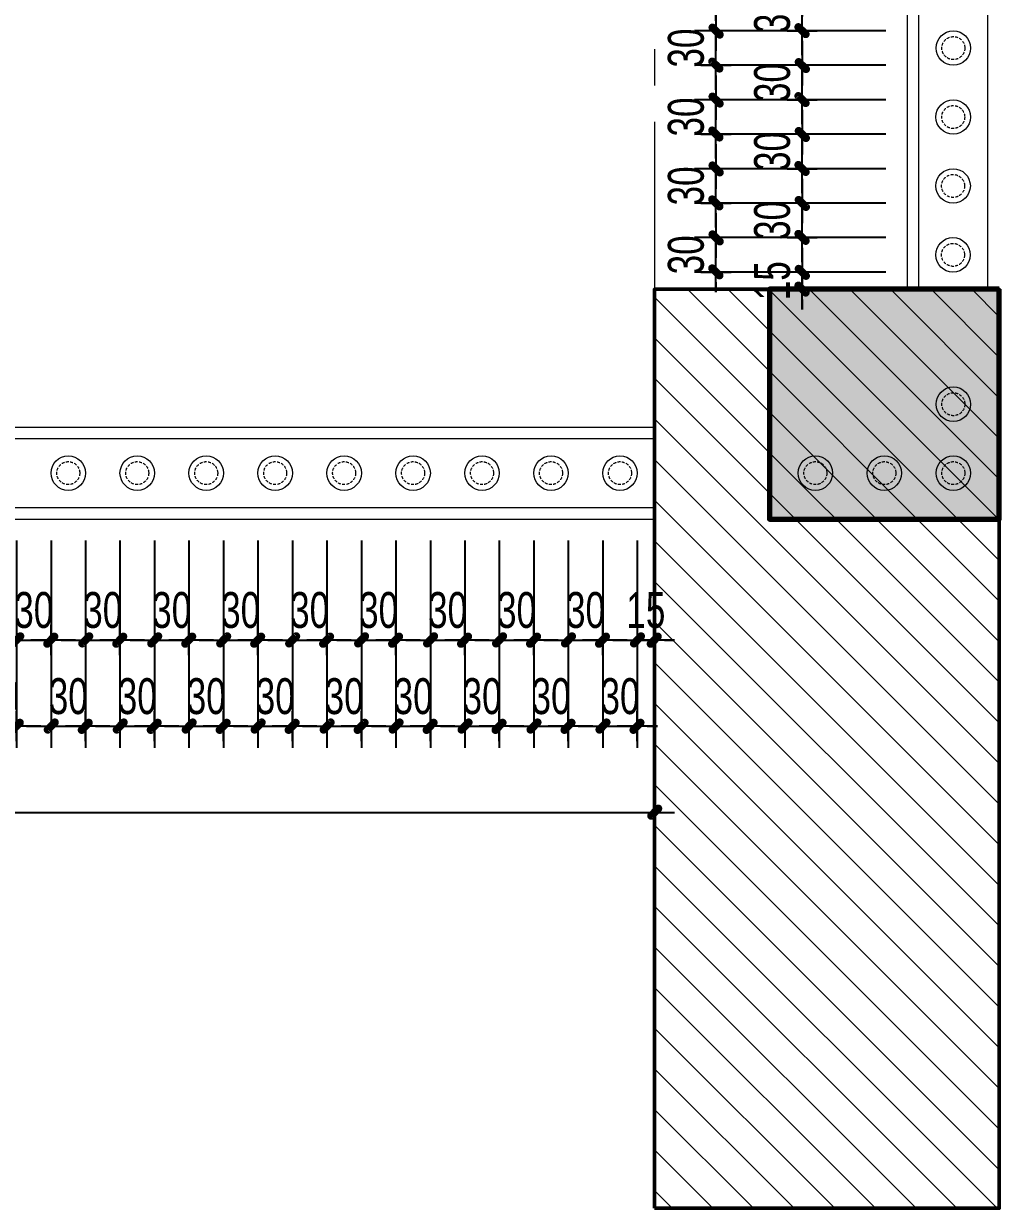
# Model space of a CAD drawing. Header units: inches. Extents: x 88947 to 296847, y 35049 to 161062.
# Drawn here: x 233503 to 235200, y 70366 to 72429 of the extents above; entities that cross this region are included whole.
import ezdxf

# ---------------------------------------------------------------- set-up
doc = ezdxf.new("R2010")
doc.units = ezdxf.units.IN
doc.header["$MEASUREMENT"] = 0
doc.header["$PDMODE"] = 1
for name, pattern in [('ACAD_ISO03W100', [30, 12, -18]), ('CENTER', [50.8, 31.75, -6.35, 6.35, -6.35]), ('HIDDEN', [0.375, 0.25, -0.125])]:
    doc.linetypes.add(name, pattern=pattern)
for name, color, linetype, lineweight in [('A-Dims', 145, 'Continuous', 25), ('DIM', 7, 'Continuous', 25), ('HATCH', 8, 'Continuous', 5), ('KHUNG 1', 6, 'Continuous', 70), ('THAY', 3, 'Continuous', 18), ('TRUC', 252, 'ACAD_ISO03W100', 13), ('TUONG', 4, 'Continuous', 50)]:
    doc.layers.add(name, color=color, linetype=linetype, lineweight=lineweight)
doc.styles.add('VNI-HELVE-CONDENSE', font='VNARIAL.TTF', dxfattribs={"width": 0.7})
doc.dimstyles.new('TAS-25', dxfattribs={"dimscale": 25, "dimtxt": 2.5, "dimasz": 0.7, "dimexe": 1.5, "dimexo": 1.5, "dimgap": 0.8, "dimtad": 1, "dimdec": 0, "dimlfac": 0.5, "dimzin": 3, "dimdsep": 46, "dimtxsty": 'VNI-HELVE-CONDENSE', "dimblk": 'TICK', "dimcen": 2.5, "dimclrt": 71, "dimazin": 2, "dimtfac": 0.75, "dimtdec": 0, "dimtix": 1, "dimtmove": 2, "dimatfit": 2, "dimldrblk": 'TICK123', "dimfxl": 1.5, "dimtolj": 1, "dimtzin": 0, "dimarcsym": 0})

# ---------------------------------------------------------------- blocks, each defined once
blk = doc.blocks.new('TICK')
at = {"layer": 'A-Dims', "color": 1}
for p, q in [((0, 1.5), (0, -1.5)), ((-2, 0), (2, 0))]:
    blk.add_line(p, q, dxfattribs=at)
at = {"layer": 'A-Dims', "color": 1, "const_width": 0.788}
blk.add_lwpolyline([(-0.33, -0.35), (0.38, 0.38)], dxfattribs=at)
at = {"layer": 'A-Dims', "color": 1, "const_width": 0.394}
for points in [[(0.24, 0.52, -0.414214), (0.52, 0.52, -1)], [(0.52, 0.52, -0.414214), (0.52, 0.24, -1)], [(-0.47, -0.21, 0.414214), (-0.47, -0.49, 1)], [(-0.47, -0.49, 0.414214), (-0.19, -0.49, 1)]]:
    blk.add_lwpolyline(points, format="xyb", dxfattribs=at)
blk = doc.blocks.new('*D1636')
at = {"layer": 'Defpoints', "color": 0}
for p in [(233430.4, 71566.3), (233490.4, 71566.3), (233490.4, 71205.7)]:
    blk.add_point(p, dxfattribs=at)
at = {"layer": 'DIM', "color": 0, "lineweight": -2}
for p, q in [((233430.4, 71528.8), (233430.4, 71168.2)), ((233490.4, 71528.8), (233490.4, 71168.2)), ((233412.9, 71205.7), (233395.4, 71205.7)), ((233430.4, 71205.7), (233490.4, 71205.7)), ((233507.9, 71205.7), (233525.4, 71205.7))]:
    blk.add_line(p, q, dxfattribs=at)
at = {"layer": 'DIM', "color": 0, "lineweight": -2, "xscale": 17.5, "yscale": 17.5, "zscale": 17.5}
blk.add_blockref('TICK', (233430.4, 71205.7), dxfattribs=at)
at = {"layer": 'DIM', "color": 0, "lineweight": -2, "xscale": 17.5, "yscale": 17.5, "zscale": 17.5, "rotation": 180}
blk.add_blockref('TICK', (233490.4, 71205.7), dxfattribs=at)
at = {"layer": 'DIM', "color": 71, "insert": (233460.4, 71257.6), "char_height": 62.5, "attachment_point": 5, "style": 'VNI-HELVE-CONDENSE'}
blk.add_mtext('\\A1;30', dxfattribs=at)
blk = doc.blocks.new('TICK123')
at = {"layer": 'A-Dims', "color": 1}
blk.add_lwpolyline([(0.05, 0, 0, 0.84, 0), (-2.11, 0, 8.4, 8.4, 0)], format="xyseb", dxfattribs=at)
blk = doc.blocks.new('*D1637')
at = {"layer": 'Defpoints', "color": 0}
for p in [(233490.4, 71566.3), (233550.4, 71566.3), (233550.4, 71355.7)]:
    blk.add_point(p, dxfattribs=at)
at = {"layer": 'DIM', "color": 0, "lineweight": -2}
for p, q in [((233490.4, 71528.8), (233490.4, 71318.2)), ((233550.4, 71528.8), (233550.4, 71318.2)), ((233472.9, 71355.7), (233455.4, 71355.7)), ((233490.4, 71355.7), (233550.4, 71355.7)), ((233567.9, 71355.7), (233585.4, 71355.7))]:
    blk.add_line(p, q, dxfattribs=at)
at = {"layer": 'DIM', "color": 0, "lineweight": -2, "xscale": 17.5, "yscale": 17.5, "zscale": 17.5}
blk.add_blockref('TICK', (233490.4, 71355.7), dxfattribs=at)
at = {"layer": 'DIM', "color": 0, "lineweight": -2, "xscale": 17.5, "yscale": 17.5, "zscale": 17.5, "rotation": 180}
blk.add_blockref('TICK', (233550.4, 71355.7), dxfattribs=at)
at = {"layer": 'DIM', "color": 71, "insert": (233520.4, 71407.6), "char_height": 62.5, "attachment_point": 5, "style": 'VNI-HELVE-CONDENSE'}
blk.add_mtext('\\A1;30', dxfattribs=at)
blk = doc.blocks.new('*D1638')
at = {"layer": 'Defpoints', "color": 0}
for p in [(233550.4, 71566.3), (233610.4, 71566.3), (233610.4, 71205.7)]:
    blk.add_point(p, dxfattribs=at)
at = {"layer": 'DIM', "color": 0, "lineweight": -2}
for p, q in [((233550.4, 71528.8), (233550.4, 71168.2)), ((233610.4, 71528.8), (233610.4, 71168.2)), ((233532.9, 71205.7), (233515.4, 71205.7)), ((233550.4, 71205.7), (233610.4, 71205.7)), ((233627.9, 71205.7), (233645.4, 71205.7))]:
    blk.add_line(p, q, dxfattribs=at)
at = {"layer": 'DIM', "color": 0, "lineweight": -2, "xscale": 17.5, "yscale": 17.5, "zscale": 17.5}
blk.add_blockref('TICK', (233550.4, 71205.7), dxfattribs=at)
at = {"layer": 'DIM', "color": 0, "lineweight": -2, "xscale": 17.5, "yscale": 17.5, "zscale": 17.5, "rotation": 180}
blk.add_blockref('TICK', (233610.4, 71205.7), dxfattribs=at)
at = {"layer": 'DIM', "color": 71, "insert": (233580.4, 71257.6), "char_height": 62.5, "attachment_point": 5, "style": 'VNI-HELVE-CONDENSE'}
blk.add_mtext('\\A1;30', dxfattribs=at)
blk = doc.blocks.new('*D1639')
at = {"layer": 'Defpoints', "color": 0}
for p in [(233610.4, 71566.3), (233670.4, 71566.3), (233670.4, 71355.7)]:
    blk.add_point(p, dxfattribs=at)
at = {"layer": 'DIM', "color": 0, "lineweight": -2}
for p, q in [((233610.4, 71528.8), (233610.4, 71318.2)), ((233670.4, 71528.8), (233670.4, 71318.2)), ((233592.9, 71355.7), (233575.4, 71355.7)), ((233610.4, 71355.7), (233670.4, 71355.7)), ((233687.9, 71355.7), (233705.4, 71355.7))]:
    blk.add_line(p, q, dxfattribs=at)
at = {"layer": 'DIM', "color": 0, "lineweight": -2, "xscale": 17.5, "yscale": 17.5, "zscale": 17.5}
blk.add_blockref('TICK', (233610.4, 71355.7), dxfattribs=at)
at = {"layer": 'DIM', "color": 0, "lineweight": -2, "xscale": 17.5, "yscale": 17.5, "zscale": 17.5, "rotation": 180}
blk.add_blockref('TICK', (233670.4, 71355.7), dxfattribs=at)
at = {"layer": 'DIM', "color": 71, "insert": (233640.4, 71407.6), "char_height": 62.5, "attachment_point": 5, "style": 'VNI-HELVE-CONDENSE'}
blk.add_mtext('\\A1;30', dxfattribs=at)
blk = doc.blocks.new('*D1640')
at = {"layer": 'Defpoints', "color": 0}
for p in [(233670.4, 71566.3), (233730.4, 71566.3), (233730.4, 71205.7)]:
    blk.add_point(p, dxfattribs=at)
at = {"layer": 'DIM', "color": 0, "lineweight": -2}
for p, q in [((233670.4, 71528.8), (233670.4, 71168.2)), ((233730.4, 71528.8), (233730.4, 71168.2)), ((233652.9, 71205.7), (233635.4, 71205.7)), ((233670.4, 71205.7), (233730.4, 71205.7)), ((233747.9, 71205.7), (233765.4, 71205.7))]:
    blk.add_line(p, q, dxfattribs=at)
at = {"layer": 'DIM', "color": 0, "lineweight": -2, "xscale": 17.5, "yscale": 17.5, "zscale": 17.5}
blk.add_blockref('TICK', (233670.4, 71205.7), dxfattribs=at)
at = {"layer": 'DIM', "color": 0, "lineweight": -2, "xscale": 17.5, "yscale": 17.5, "zscale": 17.5, "rotation": 180}
blk.add_blockref('TICK', (233730.4, 71205.7), dxfattribs=at)
at = {"layer": 'DIM', "color": 71, "insert": (233700.4, 71257.6), "char_height": 62.5, "attachment_point": 5, "style": 'VNI-HELVE-CONDENSE'}
blk.add_mtext('\\A1;30', dxfattribs=at)
blk = doc.blocks.new('*D1641')
at = {"layer": 'Defpoints', "color": 0}
for p in [(233730.4, 71566.3), (233790.4, 71566.3), (233790.4, 71355.7)]:
    blk.add_point(p, dxfattribs=at)
at = {"layer": 'DIM', "color": 0, "lineweight": -2}
for p, q in [((233730.4, 71528.8), (233730.4, 71318.2)), ((233790.4, 71528.8), (233790.4, 71318.2)), ((233712.9, 71355.7), (233695.4, 71355.7)), ((233730.4, 71355.7), (233790.4, 71355.7)), ((233807.9, 71355.7), (233825.4, 71355.7))]:
    blk.add_line(p, q, dxfattribs=at)
at = {"layer": 'DIM', "color": 0, "lineweight": -2, "xscale": 17.5, "yscale": 17.5, "zscale": 17.5}
blk.add_blockref('TICK', (233730.4, 71355.7), dxfattribs=at)
at = {"layer": 'DIM', "color": 0, "lineweight": -2, "xscale": 17.5, "yscale": 17.5, "zscale": 17.5, "rotation": 180}
blk.add_blockref('TICK', (233790.4, 71355.7), dxfattribs=at)
at = {"layer": 'DIM', "color": 71, "insert": (233760.4, 71407.6), "char_height": 62.5, "attachment_point": 5, "style": 'VNI-HELVE-CONDENSE'}
blk.add_mtext('\\A1;30', dxfattribs=at)
blk = doc.blocks.new('*D1642')
at = {"layer": 'Defpoints', "color": 0}
for p in [(233790.4, 71566.3), (233850.4, 71566.3), (233850.4, 71205.7)]:
    blk.add_point(p, dxfattribs=at)
at = {"layer": 'DIM', "color": 0, "lineweight": -2}
for p, q in [((233790.4, 71528.8), (233790.4, 71168.2)), ((233850.4, 71528.8), (233850.4, 71168.2)), ((233772.9, 71205.7), (233755.4, 71205.7)), ((233790.4, 71205.7), (233850.4, 71205.7)), ((233867.9, 71205.7), (233885.4, 71205.7))]:
    blk.add_line(p, q, dxfattribs=at)
at = {"layer": 'DIM', "color": 0, "lineweight": -2, "xscale": 17.5, "yscale": 17.5, "zscale": 17.5}
blk.add_blockref('TICK', (233790.4, 71205.7), dxfattribs=at)
at = {"layer": 'DIM', "color": 0, "lineweight": -2, "xscale": 17.5, "yscale": 17.5, "zscale": 17.5, "rotation": 180}
blk.add_blockref('TICK', (233850.4, 71205.7), dxfattribs=at)
at = {"layer": 'DIM', "color": 71, "insert": (233820.4, 71257.6), "char_height": 62.5, "attachment_point": 5, "style": 'VNI-HELVE-CONDENSE'}
blk.add_mtext('\\A1;30', dxfattribs=at)
blk = doc.blocks.new('*D1643')
at = {"layer": 'Defpoints', "color": 0}
for p in [(233850.4, 71566.3), (233910.4, 71566.3), (233910.4, 71355.7)]:
    blk.add_point(p, dxfattribs=at)
at = {"layer": 'DIM', "color": 0, "lineweight": -2}
for p, q in [((233850.4, 71528.8), (233850.4, 71318.2)), ((233910.4, 71528.8), (233910.4, 71318.2)), ((233832.9, 71355.7), (233815.4, 71355.7)), ((233850.4, 71355.7), (233910.4, 71355.7)), ((233927.9, 71355.7), (233945.4, 71355.7))]:
    blk.add_line(p, q, dxfattribs=at)
at = {"layer": 'DIM', "color": 0, "lineweight": -2, "xscale": 17.5, "yscale": 17.5, "zscale": 17.5}
blk.add_blockref('TICK', (233850.4, 71355.7), dxfattribs=at)
at = {"layer": 'DIM', "color": 0, "lineweight": -2, "xscale": 17.5, "yscale": 17.5, "zscale": 17.5, "rotation": 180}
blk.add_blockref('TICK', (233910.4, 71355.7), dxfattribs=at)
at = {"layer": 'DIM', "color": 71, "insert": (233880.4, 71407.6), "char_height": 62.5, "attachment_point": 5, "style": 'VNI-HELVE-CONDENSE'}
blk.add_mtext('\\A1;30', dxfattribs=at)
blk = doc.blocks.new('*D1644')
at = {"layer": 'Defpoints', "color": 0}
for p in [(233910.4, 71566.3), (233970.4, 71566.3), (233970.4, 71205.7)]:
    blk.add_point(p, dxfattribs=at)
at = {"layer": 'DIM', "color": 0, "lineweight": -2}
for p, q in [((233910.4, 71528.8), (233910.4, 71168.2)), ((233970.4, 71528.8), (233970.4, 71168.2)), ((233892.9, 71205.7), (233875.4, 71205.7)), ((233910.4, 71205.7), (233970.4, 71205.7)), ((233987.9, 71205.7), (234005.4, 71205.7))]:
    blk.add_line(p, q, dxfattribs=at)
at = {"layer": 'DIM', "color": 0, "lineweight": -2, "xscale": 17.5, "yscale": 17.5, "zscale": 17.5}
blk.add_blockref('TICK', (233910.4, 71205.7), dxfattribs=at)
at = {"layer": 'DIM', "color": 0, "lineweight": -2, "xscale": 17.5, "yscale": 17.5, "zscale": 17.5, "rotation": 180}
blk.add_blockref('TICK', (233970.4, 71205.7), dxfattribs=at)
at = {"layer": 'DIM', "color": 71, "insert": (233940.4, 71257.6), "char_height": 62.5, "attachment_point": 5, "style": 'VNI-HELVE-CONDENSE'}
blk.add_mtext('\\A1;30', dxfattribs=at)
blk = doc.blocks.new('*D1645')
at = {"layer": 'Defpoints', "color": 0}
for p in [(233970.4, 71566.3), (234030.4, 71566.3), (234030.4, 71355.7)]:
    blk.add_point(p, dxfattribs=at)
at = {"layer": 'DIM', "color": 0, "lineweight": -2}
for p, q in [((233970.4, 71528.8), (233970.4, 71318.2)), ((234030.4, 71528.8), (234030.4, 71318.2)), ((233952.9, 71355.7), (233935.4, 71355.7)), ((233970.4, 71355.7), (234030.4, 71355.7)), ((234047.9, 71355.7), (234065.4, 71355.7))]:
    blk.add_line(p, q, dxfattribs=at)
at = {"layer": 'DIM', "color": 0, "lineweight": -2, "xscale": 17.5, "yscale": 17.5, "zscale": 17.5}
blk.add_blockref('TICK', (233970.4, 71355.7), dxfattribs=at)
at = {"layer": 'DIM', "color": 0, "lineweight": -2, "xscale": 17.5, "yscale": 17.5, "zscale": 17.5, "rotation": 180}
blk.add_blockref('TICK', (234030.4, 71355.7), dxfattribs=at)
at = {"layer": 'DIM', "color": 71, "insert": (234000.4, 71407.6), "char_height": 62.5, "attachment_point": 5, "style": 'VNI-HELVE-CONDENSE'}
blk.add_mtext('\\A1;30', dxfattribs=at)
blk = doc.blocks.new('*D1646')
at = {"layer": 'Defpoints', "color": 0}
for p in [(234030.4, 71566.3), (234090.4, 71566.3), (234090.4, 71205.7)]:
    blk.add_point(p, dxfattribs=at)
at = {"layer": 'DIM', "color": 0, "lineweight": -2}
for p, q in [((234030.4, 71528.8), (234030.4, 71168.2)), ((234090.4, 71528.8), (234090.4, 71168.2)), ((234012.9, 71205.7), (233995.4, 71205.7)), ((234030.4, 71205.7), (234090.4, 71205.7)), ((234107.9, 71205.7), (234125.4, 71205.7))]:
    blk.add_line(p, q, dxfattribs=at)
at = {"layer": 'DIM', "color": 0, "lineweight": -2, "xscale": 17.5, "yscale": 17.5, "zscale": 17.5}
blk.add_blockref('TICK', (234030.4, 71205.7), dxfattribs=at)
at = {"layer": 'DIM', "color": 0, "lineweight": -2, "xscale": 17.5, "yscale": 17.5, "zscale": 17.5, "rotation": 180}
blk.add_blockref('TICK', (234090.4, 71205.7), dxfattribs=at)
at = {"layer": 'DIM', "color": 71, "insert": (234060.4, 71257.6), "char_height": 62.5, "attachment_point": 5, "style": 'VNI-HELVE-CONDENSE'}
blk.add_mtext('\\A1;30', dxfattribs=at)
blk = doc.blocks.new('*D1647')
at = {"layer": 'Defpoints', "color": 0}
for p in [(234090.4, 71566.3), (234150.4, 71566.3), (234150.4, 71355.7)]:
    blk.add_point(p, dxfattribs=at)
at = {"layer": 'DIM', "color": 0, "lineweight": -2}
for p, q in [((234090.4, 71528.8), (234090.4, 71318.2)), ((234150.4, 71528.8), (234150.4, 71318.2)), ((234072.9, 71355.7), (234055.4, 71355.7)), ((234090.4, 71355.7), (234150.4, 71355.7)), ((234167.9, 71355.7), (234185.4, 71355.7))]:
    blk.add_line(p, q, dxfattribs=at)
at = {"layer": 'DIM', "color": 0, "lineweight": -2, "xscale": 17.5, "yscale": 17.5, "zscale": 17.5}
blk.add_blockref('TICK', (234090.4, 71355.7), dxfattribs=at)
at = {"layer": 'DIM', "color": 0, "lineweight": -2, "xscale": 17.5, "yscale": 17.5, "zscale": 17.5, "rotation": 180}
blk.add_blockref('TICK', (234150.4, 71355.7), dxfattribs=at)
at = {"layer": 'DIM', "color": 71, "insert": (234120.4, 71407.6), "char_height": 62.5, "attachment_point": 5, "style": 'VNI-HELVE-CONDENSE'}
blk.add_mtext('\\A1;30', dxfattribs=at)
blk = doc.blocks.new('*D1648')
at = {"layer": 'Defpoints', "color": 0}
for p in [(234150.4, 71566.3), (234210.4, 71566.3), (234210.4, 71205.7)]:
    blk.add_point(p, dxfattribs=at)
at = {"layer": 'DIM', "color": 0, "lineweight": -2}
for p, q in [((234150.4, 71528.8), (234150.4, 71168.2)), ((234210.4, 71528.8), (234210.4, 71168.2)), ((234132.9, 71205.7), (234115.4, 71205.7)), ((234150.4, 71205.7), (234210.4, 71205.7)), ((234227.9, 71205.7), (234245.4, 71205.7))]:
    blk.add_line(p, q, dxfattribs=at)
at = {"layer": 'DIM', "color": 0, "lineweight": -2, "xscale": 17.5, "yscale": 17.5, "zscale": 17.5}
blk.add_blockref('TICK', (234150.4, 71205.7), dxfattribs=at)
at = {"layer": 'DIM', "color": 0, "lineweight": -2, "xscale": 17.5, "yscale": 17.5, "zscale": 17.5, "rotation": 180}
blk.add_blockref('TICK', (234210.4, 71205.7), dxfattribs=at)
at = {"layer": 'DIM', "color": 71, "insert": (234180.4, 71257.6), "char_height": 62.5, "attachment_point": 5, "style": 'VNI-HELVE-CONDENSE'}
blk.add_mtext('\\A1;30', dxfattribs=at)
blk = doc.blocks.new('*D1649')
at = {"layer": 'Defpoints', "color": 0}
for p in [(234210.4, 71566.3), (234270.4, 71566.3), (234270.4, 71355.7)]:
    blk.add_point(p, dxfattribs=at)
at = {"layer": 'DIM', "color": 0, "lineweight": -2}
for p, q in [((234210.4, 71528.8), (234210.4, 71318.2)), ((234270.4, 71528.8), (234270.4, 71318.2)), ((234192.9, 71355.7), (234175.4, 71355.7)), ((234210.4, 71355.7), (234270.4, 71355.7)), ((234287.9, 71355.7), (234305.4, 71355.7))]:
    blk.add_line(p, q, dxfattribs=at)
at = {"layer": 'DIM', "color": 0, "lineweight": -2, "xscale": 17.5, "yscale": 17.5, "zscale": 17.5}
blk.add_blockref('TICK', (234210.4, 71355.7), dxfattribs=at)
at = {"layer": 'DIM', "color": 0, "lineweight": -2, "xscale": 17.5, "yscale": 17.5, "zscale": 17.5, "rotation": 180}
blk.add_blockref('TICK', (234270.4, 71355.7), dxfattribs=at)
at = {"layer": 'DIM', "color": 71, "insert": (234240.4, 71407.6), "char_height": 62.5, "attachment_point": 5, "style": 'VNI-HELVE-CONDENSE'}
blk.add_mtext('\\A1;30', dxfattribs=at)
blk = doc.blocks.new('*D1650')
at = {"layer": 'Defpoints', "color": 0}
for p in [(234270.4, 71566.3), (234330.4, 71566.3), (234330.4, 71205.7)]:
    blk.add_point(p, dxfattribs=at)
at = {"layer": 'DIM', "color": 0, "lineweight": -2}
for p, q in [((234270.4, 71528.8), (234270.4, 71168.2)), ((234330.4, 71528.8), (234330.4, 71168.2)), ((234252.9, 71205.7), (234235.4, 71205.7)), ((234270.4, 71205.7), (234330.4, 71205.7)), ((234347.9, 71205.7), (234365.4, 71205.7))]:
    blk.add_line(p, q, dxfattribs=at)
at = {"layer": 'DIM', "color": 0, "lineweight": -2, "xscale": 17.5, "yscale": 17.5, "zscale": 17.5}
blk.add_blockref('TICK', (234270.4, 71205.7), dxfattribs=at)
at = {"layer": 'DIM', "color": 0, "lineweight": -2, "xscale": 17.5, "yscale": 17.5, "zscale": 17.5, "rotation": 180}
blk.add_blockref('TICK', (234330.4, 71205.7), dxfattribs=at)
at = {"layer": 'DIM', "color": 71, "insert": (234300.4, 71257.6), "char_height": 62.5, "attachment_point": 5, "style": 'VNI-HELVE-CONDENSE'}
blk.add_mtext('\\A1;30', dxfattribs=at)
blk = doc.blocks.new('*D1651')
at = {"layer": 'Defpoints', "color": 0}
for p in [(234330.4, 71566.3), (234390.4, 71566.3), (234390.4, 71355.7)]:
    blk.add_point(p, dxfattribs=at)
at = {"layer": 'DIM', "color": 0, "lineweight": -2}
for p, q in [((234330.4, 71528.8), (234330.4, 71318.2)), ((234390.4, 71528.8), (234390.4, 71318.2)), ((234312.9, 71355.7), (234295.4, 71355.7)), ((234330.4, 71355.7), (234390.4, 71355.7)), ((234407.9, 71355.7), (234425.4, 71355.7))]:
    blk.add_line(p, q, dxfattribs=at)
at = {"layer": 'DIM', "color": 0, "lineweight": -2, "xscale": 17.5, "yscale": 17.5, "zscale": 17.5}
blk.add_blockref('TICK', (234330.4, 71355.7), dxfattribs=at)
at = {"layer": 'DIM', "color": 0, "lineweight": -2, "xscale": 17.5, "yscale": 17.5, "zscale": 17.5, "rotation": 180}
blk.add_blockref('TICK', (234390.4, 71355.7), dxfattribs=at)
at = {"layer": 'DIM', "color": 71, "insert": (234360.4, 71407.6), "char_height": 62.5, "attachment_point": 5, "style": 'VNI-HELVE-CONDENSE'}
blk.add_mtext('\\A1;30', dxfattribs=at)
blk = doc.blocks.new('*D1652')
at = {"layer": 'Defpoints', "color": 0}
for p in [(234390.4, 71566.3), (234450.4, 71566.3), (234450.4, 71205.7)]:
    blk.add_point(p, dxfattribs=at)
at = {"layer": 'DIM', "color": 0, "lineweight": -2}
for p, q in [((234390.4, 71528.8), (234390.4, 71168.2)), ((234450.4, 71528.8), (234450.4, 71168.2)), ((234372.9, 71205.7), (234355.4, 71205.7)), ((234390.4, 71205.7), (234450.4, 71205.7)), ((234467.9, 71205.7), (234485.4, 71205.7))]:
    blk.add_line(p, q, dxfattribs=at)
at = {"layer": 'DIM', "color": 0, "lineweight": -2, "xscale": 17.5, "yscale": 17.5, "zscale": 17.5}
blk.add_blockref('TICK', (234390.4, 71205.7), dxfattribs=at)
at = {"layer": 'DIM', "color": 0, "lineweight": -2, "xscale": 17.5, "yscale": 17.5, "zscale": 17.5, "rotation": 180}
blk.add_blockref('TICK', (234450.4, 71205.7), dxfattribs=at)
at = {"layer": 'DIM', "color": 71, "insert": (234420.4, 71257.6), "char_height": 62.5, "attachment_point": 5, "style": 'VNI-HELVE-CONDENSE'}
blk.add_mtext('\\A1;30', dxfattribs=at)
blk = doc.blocks.new('*D1653')
at = {"layer": 'Defpoints', "color": 0}
for p in [(234450.4, 71566.3), (234510.4, 71566.3), (234510.4, 71355.7)]:
    blk.add_point(p, dxfattribs=at)
at = {"layer": 'DIM', "color": 0, "lineweight": -2}
for p, q in [((234450.4, 71528.8), (234450.4, 71318.2)), ((234510.4, 71528.8), (234510.4, 71318.2)), ((234432.9, 71355.7), (234415.4, 71355.7)), ((234450.4, 71355.7), (234510.4, 71355.7)), ((234527.9, 71355.7), (234545.4, 71355.7))]:
    blk.add_line(p, q, dxfattribs=at)
at = {"layer": 'DIM', "color": 0, "lineweight": -2, "xscale": 17.5, "yscale": 17.5, "zscale": 17.5}
blk.add_blockref('TICK', (234450.4, 71355.7), dxfattribs=at)
at = {"layer": 'DIM', "color": 0, "lineweight": -2, "xscale": 17.5, "yscale": 17.5, "zscale": 17.5, "rotation": 180}
blk.add_blockref('TICK', (234510.4, 71355.7), dxfattribs=at)
at = {"layer": 'DIM', "color": 71, "insert": (234480.4, 71407.6), "char_height": 62.5, "attachment_point": 5, "style": 'VNI-HELVE-CONDENSE'}
blk.add_mtext('\\A1;30', dxfattribs=at)
blk = doc.blocks.new('*D1654')
at = {"layer": 'Defpoints', "color": 0}
for p in [(234510.4, 71566.3), (234570.4, 71566.3), (234570.4, 71205.7)]:
    blk.add_point(p, dxfattribs=at)
at = {"layer": 'DIM', "color": 0, "lineweight": -2}
for p, q in [((234510.4, 71528.8), (234510.4, 71168.2)), ((234570.4, 71528.8), (234570.4, 71168.2)), ((234492.9, 71205.7), (234475.4, 71205.7)), ((234510.4, 71205.7), (234570.4, 71205.7)), ((234587.9, 71205.7), (234605.4, 71205.7))]:
    blk.add_line(p, q, dxfattribs=at)
at = {"layer": 'DIM', "color": 0, "lineweight": -2, "xscale": 17.5, "yscale": 17.5, "zscale": 17.5}
blk.add_blockref('TICK', (234510.4, 71205.7), dxfattribs=at)
at = {"layer": 'DIM', "color": 0, "lineweight": -2, "xscale": 17.5, "yscale": 17.5, "zscale": 17.5, "rotation": 180}
blk.add_blockref('TICK', (234570.4, 71205.7), dxfattribs=at)
at = {"layer": 'DIM', "color": 71, "insert": (234540.4, 71257.6), "char_height": 62.5, "attachment_point": 5, "style": 'VNI-HELVE-CONDENSE'}
blk.add_mtext('\\A1;30', dxfattribs=at)
blk = doc.blocks.new('*D1706')
at = {"layer": 'Defpoints', "color": 0}
for p in [(232200.4, 71566.3), (234600.4, 71566.3), (234600.4, 71055.7)]:
    blk.add_point(p, dxfattribs=at)
at = {"layer": 'DIM', "color": 0, "lineweight": -2}
for p, q in [((232200.4, 71528.8), (232200.4, 71018.2)), ((234600.4, 71528.8), (234600.4, 71018.2)), ((232217.9, 71055.7), (234582.9, 71055.7))]:
    blk.add_line(p, q, dxfattribs=at)
at = {"layer": 'DIM', "color": 0, "lineweight": -2, "xscale": 17.5, "yscale": 17.5, "zscale": 17.5, "rotation": 180}
blk.add_blockref('TICK', (232200.4, 71055.7), dxfattribs=at)
at = {"layer": 'DIM', "color": 0, "lineweight": -2, "xscale": 17.5, "yscale": 17.5, "zscale": 17.5}
blk.add_blockref('TICK', (234600.4, 71055.7), dxfattribs=at)
at = {"layer": 'DIM', "color": 71, "insert": (233400.4, 71107.6), "char_height": 62.5, "attachment_point": 5, "style": 'VNI-HELVE-CONDENSE'}
blk.add_mtext('\\A1;1200', dxfattribs=at)
blk = doc.blocks.new('A$C03A4483D')
at = {"layer": 'HATCH'}
h = blk.add_hatch(dxfattribs=at)
h.set_pattern_fill('ANSI31', color=256, scale=200, style=0)
h.set_pattern_definition([(135, (5400, -1500), (17.6777, 17.6777), [])])
h.paths.add_polyline_path([(5200, -2000), (5500, -2000), (5500, -1200), (5200, -1200)])
at = {"layer": 'KHUNG 1'}
blk.add_lwpolyline([(5500, -1200), (5300, -1200), (5300, -1400), (5500, -1400)], close=True, dxfattribs=at)
blk.add_solid([(5500, -1400), (5300, -1400), (5500, -1200), (5300, -1200)], dxfattribs=at)
at = {"layer": 'TUONG'}
blk.add_lwpolyline([(5200, -2000), (5500, -2000), (5500, -1200), (5200, -1200)], close=True, dxfattribs=at)
blk = doc.blocks.new('*D2470')
at = {"layer": 'Defpoints', "color": 0}
for p in [(234570.4, 71566.3), (234600.4, 71566.3), (234600.4, 71355.7)]:
    blk.add_point(p, dxfattribs=at)
at = {"layer": 'DIM', "color": 0, "lineweight": -2}
for p, q in [((234570.4, 71528.8), (234570.4, 71318.2)), ((234600.4, 71528.8), (234600.4, 71318.2)), ((234552.9, 71355.7), (234535.4, 71355.7)), ((234570.4, 71355.7), (234600.4, 71355.7)), ((234617.9, 71355.7), (234635.4, 71355.7))]:
    blk.add_line(p, q, dxfattribs=at)
at = {"layer": 'DIM', "color": 0, "lineweight": -2, "xscale": 17.5, "yscale": 17.5, "zscale": 17.5}
blk.add_blockref('TICK', (234570.4, 71355.7), dxfattribs=at)
at = {"layer": 'DIM', "color": 0, "lineweight": -2, "xscale": 17.5, "yscale": 17.5, "zscale": 17.5, "rotation": 180}
blk.add_blockref('TICK', (234600.4, 71355.7), dxfattribs=at)
at = {"layer": 'DIM', "color": 71, "insert": (234585.4, 71407.6), "char_height": 62.5, "attachment_point": 5, "style": 'VNI-HELVE-CONDENSE'}
blk.add_mtext('\\A1;15', dxfattribs=at)
blk = doc.blocks.new('*D2310')
at = {"layer": 'Defpoints', "color": 0}
for p in [(234707.4, 72176.3), (235040.4, 72176.3), (235040.4, 72116.3)]:
    blk.add_point(p, dxfattribs=at)
at = {"layer": 'DIM', "color": 0, "lineweight": -2}
for p, q in [((234707.4, 72193.8), (234707.4, 72211.3)), ((235002.9, 72176.3), (234669.9, 72176.3)), ((234707.4, 72116.3), (234707.4, 72176.3)), ((235002.9, 72116.3), (234669.9, 72116.3)), ((234707.4, 72098.8), (234707.4, 72081.3))]:
    blk.add_line(p, q, dxfattribs=at)
at = {"layer": 'DIM', "color": 0, "lineweight": -2, "xscale": 17.5, "yscale": 17.5, "zscale": 17.5}
for p, rotation in [((234707.4, 72176.3), 270), ((234707.4, 72116.3), 90)]:
    blk.add_blockref('TICK', p, dxfattribs=dict(at, rotation=rotation))
at = {"layer": 'DIM', "color": 71, "insert": (234655.4, 72146.3), "char_height": 62.5, "attachment_point": 5, "rotation": 90, "style": 'VNI-HELVE-CONDENSE'}
blk.add_mtext('\\A1;30', dxfattribs=at)
blk = doc.blocks.new('*D2311')
at = {"layer": 'Defpoints', "color": 0}
for p in [(234857.4, 72236.3), (235040.4, 72236.3), (235040.4, 72176.3)]:
    blk.add_point(p, dxfattribs=at)
at = {"layer": 'DIM', "color": 0, "lineweight": -2}
for p, q in [((234857.4, 72253.8), (234857.4, 72271.3)), ((235002.9, 72236.3), (234819.9, 72236.3)), ((234857.4, 72176.3), (234857.4, 72236.3)), ((235002.9, 72176.3), (234819.9, 72176.3)), ((234857.4, 72158.8), (234857.4, 72141.3))]:
    blk.add_line(p, q, dxfattribs=at)
at = {"layer": 'DIM', "color": 0, "lineweight": -2, "xscale": 17.5, "yscale": 17.5, "zscale": 17.5}
for p, rotation in [((234857.4, 72236.3), 270), ((234857.4, 72176.3), 90)]:
    blk.add_blockref('TICK', p, dxfattribs=dict(at, rotation=rotation))
at = {"layer": 'DIM', "color": 71, "insert": (234805.4, 72206.3), "char_height": 62.5, "attachment_point": 5, "rotation": 90, "style": 'VNI-HELVE-CONDENSE'}
blk.add_mtext('\\A1;30', dxfattribs=at)
blk = doc.blocks.new('*D2312')
at = {"layer": 'Defpoints', "color": 0}
for p in [(234707.4, 72416.3), (235040.4, 72416.3), (235040.4, 72356.3)]:
    blk.add_point(p, dxfattribs=at)
at = {"layer": 'DIM', "color": 0, "lineweight": -2}
for p, q in [((234707.4, 72433.8), (234707.4, 72451.3)), ((235002.9, 72416.3), (234669.9, 72416.3)), ((234707.4, 72356.3), (234707.4, 72416.3)), ((235002.9, 72356.3), (234669.9, 72356.3)), ((234707.4, 72338.8), (234707.4, 72321.3))]:
    blk.add_line(p, q, dxfattribs=at)
at = {"layer": 'DIM', "color": 0, "lineweight": -2, "xscale": 17.5, "yscale": 17.5, "zscale": 17.5}
for p, rotation in [((234707.4, 72416.3), 270), ((234707.4, 72356.3), 90)]:
    blk.add_blockref('TICK', p, dxfattribs=dict(at, rotation=rotation))
at = {"layer": 'DIM', "color": 71, "insert": (234655.4, 72386.3), "char_height": 62.5, "attachment_point": 5, "rotation": 90, "style": 'VNI-HELVE-CONDENSE'}
blk.add_mtext('\\A1;30', dxfattribs=at)
blk = doc.blocks.new('*D2313')
at = {"layer": 'Defpoints', "color": 0}
for p in [(234857.4, 72476.3), (235040.4, 72476.3), (235040.4, 72416.3)]:
    blk.add_point(p, dxfattribs=at)
at = {"layer": 'DIM', "color": 0, "lineweight": -2}
for p, q in [((234857.4, 72493.8), (234857.4, 72511.3)), ((235002.9, 72476.3), (234819.9, 72476.3)), ((234857.4, 72416.3), (234857.4, 72476.3)), ((235002.9, 72416.3), (234819.9, 72416.3)), ((234857.4, 72398.8), (234857.4, 72381.3))]:
    blk.add_line(p, q, dxfattribs=at)
at = {"layer": 'DIM', "color": 0, "lineweight": -2, "xscale": 17.5, "yscale": 17.5, "zscale": 17.5}
for p, rotation in [((234857.4, 72476.3), 270), ((234857.4, 72416.3), 90)]:
    blk.add_blockref('TICK', p, dxfattribs=dict(at, rotation=rotation))
at = {"layer": 'DIM', "color": 71, "insert": (234805.4, 72446.3), "char_height": 62.5, "attachment_point": 5, "rotation": 90, "style": 'VNI-HELVE-CONDENSE'}
blk.add_mtext('\\A1;30', dxfattribs=at)
blk = doc.blocks.new('*D2344')
at = {"layer": 'Defpoints', "color": 0}
for p in [(234707.4, 72296.3), (235040.4, 72296.3), (235040.4, 72236.3)]:
    blk.add_point(p, dxfattribs=at)
at = {"layer": 'DIM', "color": 0, "lineweight": -2}
for p, q in [((234707.4, 72313.8), (234707.4, 72331.3)), ((235002.9, 72296.3), (234669.9, 72296.3)), ((234707.4, 72236.3), (234707.4, 72296.3)), ((235002.9, 72236.3), (234669.9, 72236.3)), ((234707.4, 72218.8), (234707.4, 72201.3))]:
    blk.add_line(p, q, dxfattribs=at)
at = {"layer": 'DIM', "color": 0, "lineweight": -2, "xscale": 17.5, "yscale": 17.5, "zscale": 17.5}
for p, rotation in [((234707.4, 72296.3), 270), ((234707.4, 72236.3), 90)]:
    blk.add_blockref('TICK', p, dxfattribs=dict(at, rotation=rotation))
at = {"layer": 'DIM', "color": 71, "insert": (234655.4, 72266.3), "char_height": 62.5, "attachment_point": 5, "rotation": 90, "style": 'VNI-HELVE-CONDENSE'}
blk.add_mtext('\\A1;30', dxfattribs=at)
blk = doc.blocks.new('*D2345')
at = {"layer": 'Defpoints', "color": 0}
for p in [(234857.4, 72356.3), (235040.4, 72356.3), (235040.4, 72296.3)]:
    blk.add_point(p, dxfattribs=at)
at = {"layer": 'DIM', "color": 0, "lineweight": -2}
for p, q in [((234857.4, 72373.8), (234857.4, 72391.3)), ((235002.9, 72356.3), (234819.9, 72356.3)), ((234857.4, 72296.3), (234857.4, 72356.3)), ((235002.9, 72296.3), (234819.9, 72296.3)), ((234857.4, 72278.8), (234857.4, 72261.3))]:
    blk.add_line(p, q, dxfattribs=at)
at = {"layer": 'DIM', "color": 0, "lineweight": -2, "xscale": 17.5, "yscale": 17.5, "zscale": 17.5}
for p, rotation in [((234857.4, 72356.3), 270), ((234857.4, 72296.3), 90)]:
    blk.add_blockref('TICK', p, dxfattribs=dict(at, rotation=rotation))
at = {"layer": 'DIM', "color": 71, "insert": (234805.4, 72326.3), "char_height": 62.5, "attachment_point": 5, "rotation": 90, "style": 'VNI-HELVE-CONDENSE'}
blk.add_mtext('\\A1;30', dxfattribs=at)
blk = doc.blocks.new('*D2346')
at = {"layer": 'Defpoints', "color": 0}
for p in [(234857.4, 72116.3), (235040.4, 72116.3), (235040.4, 72056.3)]:
    blk.add_point(p, dxfattribs=at)
at = {"layer": 'DIM', "color": 0, "lineweight": -2}
for p, q in [((234857.4, 72133.8), (234857.4, 72151.3)), ((235002.9, 72116.3), (234819.9, 72116.3)), ((234857.4, 72056.3), (234857.4, 72116.3)), ((235002.9, 72056.3), (234819.9, 72056.3)), ((234857.4, 72038.8), (234857.4, 72021.3))]:
    blk.add_line(p, q, dxfattribs=at)
at = {"layer": 'DIM', "color": 0, "lineweight": -2, "xscale": 17.5, "yscale": 17.5, "zscale": 17.5}
for p, rotation in [((234857.4, 72116.3), 270), ((234857.4, 72056.3), 90)]:
    blk.add_blockref('TICK', p, dxfattribs=dict(at, rotation=rotation))
at = {"layer": 'DIM', "color": 71, "insert": (234805.4, 72086.3), "char_height": 62.5, "attachment_point": 5, "rotation": 90, "style": 'VNI-HELVE-CONDENSE'}
blk.add_mtext('\\A1;30', dxfattribs=at)
blk = doc.blocks.new('*D2347')
at = {"layer": 'Defpoints', "color": 0}
for p in [(234707.4, 72056.3), (235040.4, 72056.3), (235040.4, 71996.3)]:
    blk.add_point(p, dxfattribs=at)
at = {"layer": 'DIM', "color": 0, "lineweight": -2}
for p, q in [((234707.4, 72073.8), (234707.4, 72091.3)), ((235002.9, 72056.3), (234669.9, 72056.3)), ((234707.4, 71996.3), (234707.4, 72056.3)), ((235002.9, 71996.3), (234669.9, 71996.3)), ((234707.4, 71978.8), (234707.4, 71961.3))]:
    blk.add_line(p, q, dxfattribs=at)
at = {"layer": 'DIM', "color": 0, "lineweight": -2, "xscale": 17.5, "yscale": 17.5, "zscale": 17.5}
for p, rotation in [((234707.4, 72056.3), 270), ((234707.4, 71996.3), 90)]:
    blk.add_blockref('TICK', p, dxfattribs=dict(at, rotation=rotation))
at = {"layer": 'DIM', "color": 71, "insert": (234655.4, 72026.3), "char_height": 62.5, "attachment_point": 5, "rotation": 90, "style": 'VNI-HELVE-CONDENSE'}
blk.add_mtext('\\A1;30', dxfattribs=at)
blk = doc.blocks.new('*D2350')
at = {"layer": 'Defpoints', "color": 0}
for p in [(234857.4, 71996.3), (235040.4, 71996.3), (235040.4, 71966.3)]:
    blk.add_point(p, dxfattribs=at)
at = {"layer": 'DIM', "color": 0, "lineweight": -2}
for p, q in [((234857.4, 72013.8), (234857.4, 72031.3)), ((235002.9, 71996.3), (234819.9, 71996.3)), ((234857.4, 71966.3), (234857.4, 71996.3)), ((235002.9, 71966.3), (234819.9, 71966.3)), ((234857.4, 71948.8), (234857.4, 71931.3))]:
    blk.add_line(p, q, dxfattribs=at)
at = {"layer": 'DIM', "color": 0, "lineweight": -2, "xscale": 17.5, "yscale": 17.5, "zscale": 17.5}
for p, rotation in [((234857.4, 71996.3), 270), ((234857.4, 71966.3), 90)]:
    blk.add_blockref('TICK', p, dxfattribs=dict(at, rotation=rotation))
at = {"layer": 'DIM', "color": 71, "insert": (234805.5, 71981.3), "char_height": 62.5, "attachment_point": 5, "rotation": 90, "style": 'VNI-HELVE-CONDENSE'}
blk.add_mtext('\\A1;15', dxfattribs=at)

msp = doc.modelspace()

# ---------------------------------------------------------------- linework, layer by layer
at = {"layer": 'THAY'}
for points in [[(235040.4, 71966.3), (235040.4, 74366.3)], [(235060.4, 71966.3), (235060.4, 74366.3)], [(235180.4, 71966.3), (235180.4, 74366.3)], [(232200.4, 71726.3), (234600.4, 71726.3)], [(232200.4, 71706.3), (234600.4, 71706.3)], [(232200.4, 71586.3), (234600.4, 71586.3)], [(232200.4, 71566.3), (234600.4, 71566.3)]]:
    msp.add_lwpolyline(points, dxfattribs=at)
for centre in [(235120.4, 72386.3), (235120.2, 72266.3), (235120, 72146.3), (235119.8, 72026.3), (235120.4, 71766.3), (233580.4, 71646.3), (233700.4, 71646.3), (233820.4, 71646.3), (233940.4, 71646.3), (234060.4, 71646.3), (234180.4, 71646.3), (234300.4, 71646.3), (234420.4, 71646.3), (234540.4, 71646.3), (234880.4, 71646.3), (235000.4, 71646.3), (235120.4, 71646.3)]:
    msp.add_circle(centre, 30, dxfattribs=at)
at = {"layer": 'THAY', "linetype": 'HIDDEN', "ltscale": 20}
for centre in [(235120.4, 72386.3), (235120.2, 72266.3), (235120, 72146.3), (235119.8, 72026.3), (235120.4, 71766.3), (233580.4, 71646.3), (233700.4, 71646.3), (233820.4, 71646.3), (233940.4, 71646.3), (234060.4, 71646.3), (234180.4, 71646.3), (234300.4, 71646.3), (234420.4, 71646.3), (234540.4, 71646.3), (234880.4, 71646.3), (235000.4, 71646.3), (235120.4, 71646.3)]:
    msp.add_circle(centre, 20, dxfattribs=at)
at = {"layer": 'TRUC', "linetype": 'CENTER', "ltscale": 10}
msp.add_lwpolyline([(234600.4, 76321.7), (234600.4, 70470.2)], dxfattribs=at)

# ---------------------------------------------------------------- block references
at = {"layer": 'TUONG', "xscale": 2, "yscale": 2, "zscale": 2}
msp.add_blockref('A$C03A4483D', (224200.4, 74366.3), dxfattribs=at)

# ---------------------------------------------------------------- dimensions: what is measured, and where the dimension line sits
at = {"layer": 'DIM'}
for base, p1, p2, picture, middle in [((234857.4, 72476.3), (235040.4, 72416.3), (235040.4, 72476.3), '*D2313', (234805.4, 72446.3)), ((234707.4, 72416.3), (235040.4, 72356.3), (235040.4, 72416.3), '*D2312', (234655.4, 72386.3)), ((234857.4, 72356.3), (235040.4, 72296.3), (235040.4, 72356.3), '*D2345', (234805.4, 72326.3)), ((234707.4, 72296.3), (235040.4, 72236.3), (235040.4, 72296.3), '*D2344', (234655.4, 72266.3)), ((234857.4, 72236.3), (235040.4, 72176.3), (235040.4, 72236.3), '*D2311', (234805.4, 72206.3)), ((234707.4, 72176.3), (235040.4, 72116.3), (235040.4, 72176.3), '*D2310', (234655.4, 72146.3)), ((234857.4, 72116.3), (235040.4, 72056.3), (235040.4, 72116.3), '*D2346', (234805.4, 72086.3)), ((234707.4, 72056.3), (235040.4, 71996.3), (235040.4, 72056.3), '*D2347', (234655.4, 72026.3)), ((234857.4, 71996.3), (235040.4, 71966.3), (235040.4, 71996.3), '*D2350', (234805.5, 71981.3))]:
    dim = msp.add_linear_dim(base=base, p1=p1, p2=p2, angle=90, dimstyle='TAS-25', dxfattribs=at)
    dim.commit()
    dim.dimension.update_dxf_attribs({"geometry": picture, "text_midpoint": middle})
for base, p1, p2, picture, middle in [((234600.4, 71055.7), (232200.4, 71566.3), (234600.4, 71566.3), '*D1706', (233400.4, 71107.6)), ((233490.4, 71205.7), (233430.4, 71566.3), (233490.4, 71566.3), '*D1636', (233460.4, 71257.6)), ((233550.4, 71355.7), (233490.4, 71566.3), (233550.4, 71566.3), '*D1637', (233520.4, 71407.6)), ((233610.4, 71205.7), (233550.4, 71566.3), (233610.4, 71566.3), '*D1638', (233580.4, 71257.6)), ((233670.4, 71355.7), (233610.4, 71566.3), (233670.4, 71566.3), '*D1639', (233640.4, 71407.6)), ((233730.4, 71205.7), (233670.4, 71566.3), (233730.4, 71566.3), '*D1640', (233700.4, 71257.6)), ((233790.4, 71355.7), (233730.4, 71566.3), (233790.4, 71566.3), '*D1641', (233760.4, 71407.6)), ((233850.4, 71205.7), (233790.4, 71566.3), (233850.4, 71566.3), '*D1642', (233820.4, 71257.6)), ((233910.4, 71355.7), (233850.4, 71566.3), (233910.4, 71566.3), '*D1643', (233880.4, 71407.6)), ((233970.4, 71205.7), (233910.4, 71566.3), (233970.4, 71566.3), '*D1644', (233940.4, 71257.6)), ((234030.4, 71355.7), (233970.4, 71566.3), (234030.4, 71566.3), '*D1645', (234000.4, 71407.6)), ((234090.4, 71205.7), (234030.4, 71566.3), (234090.4, 71566.3), '*D1646', (234060.4, 71257.6)), ((234150.4, 71355.7), (234090.4, 71566.3), (234150.4, 71566.3), '*D1647', (234120.4, 71407.6)), ((234210.4, 71205.7), (234150.4, 71566.3), (234210.4, 71566.3), '*D1648', (234180.4, 71257.6)), ((234270.4, 71355.7), (234210.4, 71566.3), (234270.4, 71566.3), '*D1649', (234240.4, 71407.6)), ((234330.4, 71205.7), (234270.4, 71566.3), (234330.4, 71566.3), '*D1650', (234300.4, 71257.6)), ((234390.4, 71355.7), (234330.4, 71566.3), (234390.4, 71566.3), '*D1651', (234360.4, 71407.6)), ((234450.4, 71205.7), (234390.4, 71566.3), (234450.4, 71566.3), '*D1652', (234420.4, 71257.6)), ((234510.4, 71355.7), (234450.4, 71566.3), (234510.4, 71566.3), '*D1653', (234480.4, 71407.6)), ((234570.4, 71205.7), (234510.4, 71566.3), (234570.4, 71566.3), '*D1654', (234540.4, 71257.6)), ((234600.4, 71355.7), (234570.4, 71566.3), (234600.4, 71566.3), '*D2470', (234585.4, 71407.6))]:
    dim = msp.add_linear_dim(base=base, p1=p1, p2=p2, dimstyle='TAS-25', dxfattribs=at)
    dim.commit()
    dim.dimension.update_dxf_attribs({"geometry": picture, "text_midpoint": middle})

doc.saveas('drawing.dxf')
